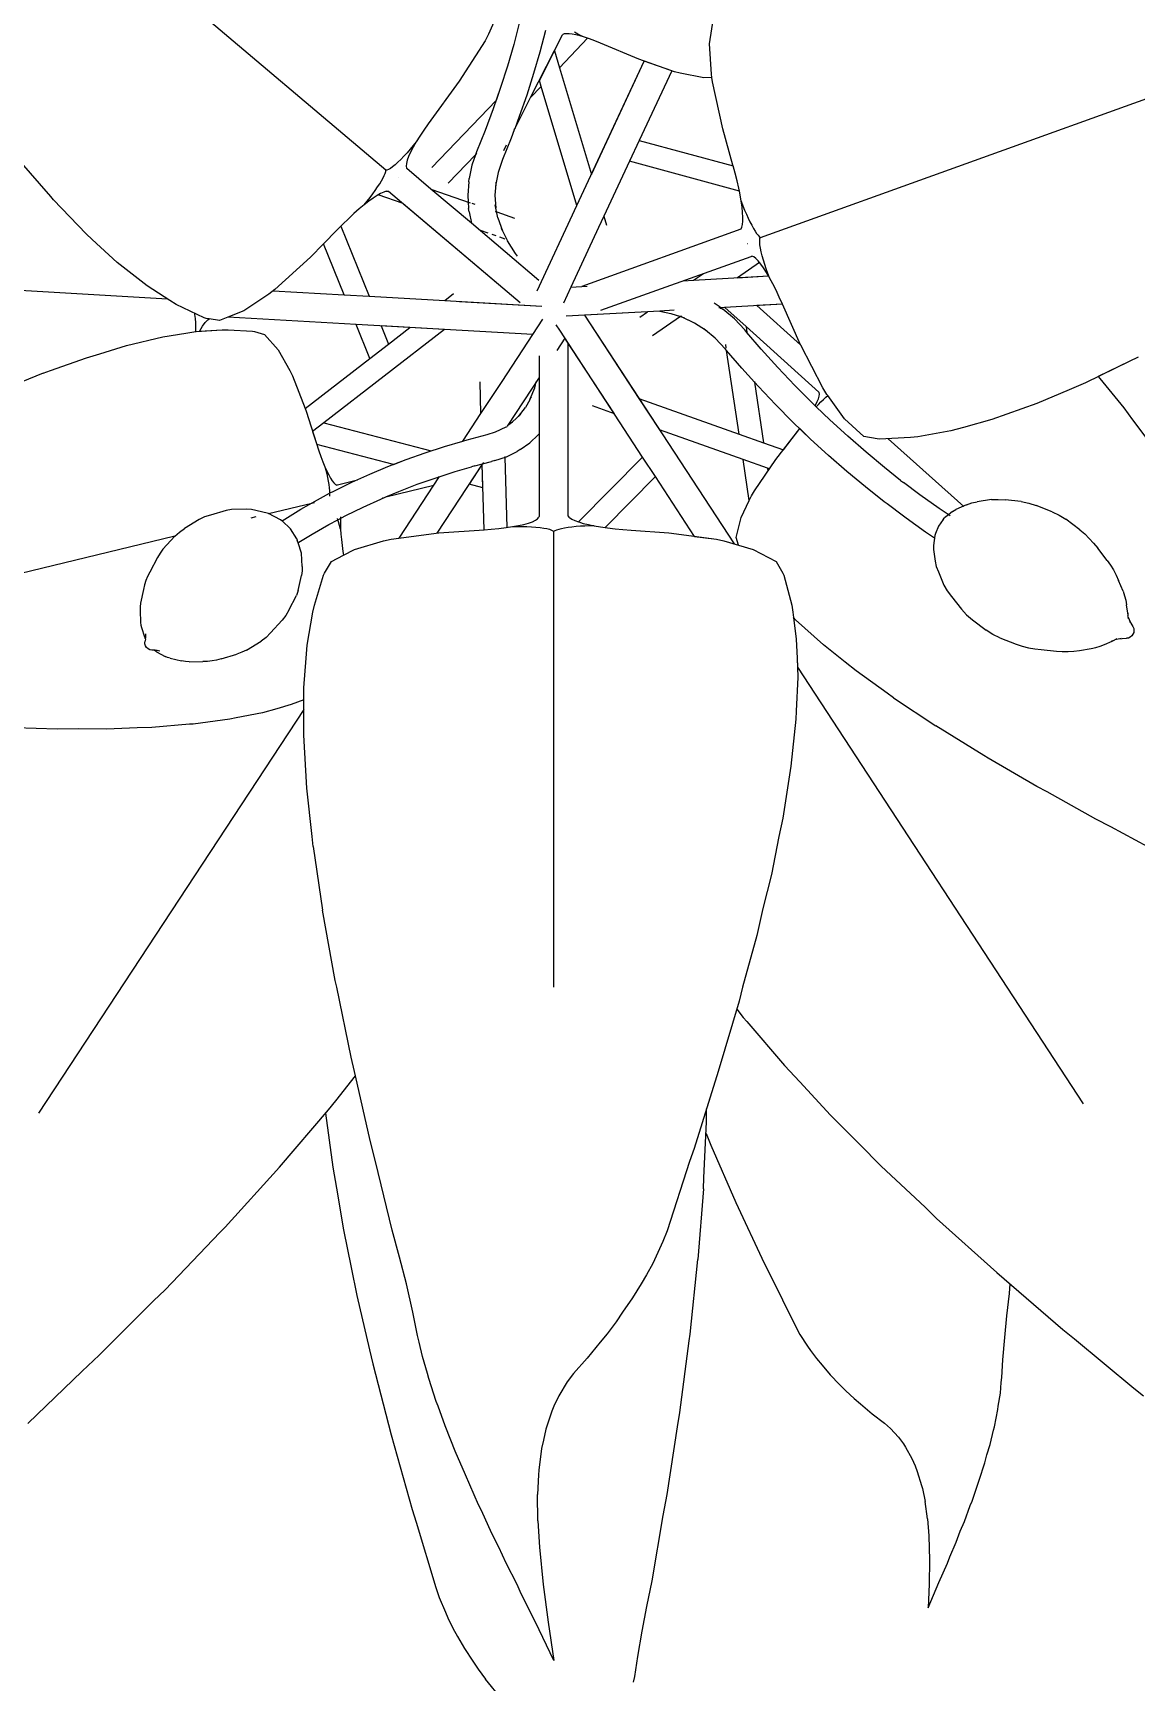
# Model space of a CAD drawing. Header units: metres. Extents: x 244.4 to 340.3, y -4.1 to 64.3.
# Drawn here: x 304.7503 to 305.0208, y 49.1434 to 49.5479 of the extents above; entities that cross this region are included whole.
import ezdxf

# ---------------------------------------------------------------- set-up
doc = ezdxf.new("R2010")
doc.units = ezdxf.units.M
doc.layers.add('Edges', color=7, linetype='Continuous')

msp = doc.modelspace()

# ---------------------------------------------------------------- linework, layer by layer
at = {"layer": 'Edges'}
for p, q in [((304.83684, 49.51426), (304.75153, 49.58635)), ((304.86507, 49.55439), (304.86202, 49.54759)), ((304.91624, 49.54519), (304.91717, 49.55152)), ((304.86202, 49.54759), (304.86116, 49.54594)), ((304.86957, 49.5503), (304.86819, 49.54503)), ((304.87234, 49.53203), (304.88016, 49.5474)), ((304.876, 49.54849), (304.87462, 49.5432)), ((304.88016, 49.5474), (304.88024, 49.54747)), ((304.88061, 49.54765), (304.88024, 49.54747)), ((304.88112, 49.54771), (304.88061, 49.54765)), ((304.88176, 49.54769), (304.88112, 49.54771)), ((304.88254, 49.54759), (304.88176, 49.54769)), ((304.88344, 49.54741), (304.88254, 49.54759)), ((304.88394, 49.54761), (304.88313, 49.54804)), ((304.88446, 49.54715), (304.88344, 49.54741)), ((304.88477, 49.5472), (304.88394, 49.54761)), ((304.88559, 49.54682), (304.88446, 49.54715)), ((304.88559, 49.54682), (304.88477, 49.5472)), ((304.86116, 49.54594), (304.8548, 49.53602)), ((304.86819, 49.54503), (304.86666, 49.53976)), ((304.87462, 49.5432), (304.87308, 49.53792)), ((304.87449, 49.53626), (304.87817, 49.54348)), ((304.87817, 49.54348), (304.8794, 49.53936)), ((304.88633, 49.54657), (304.8794, 49.53936)), ((304.88682, 49.54641), (304.88559, 49.54682)), ((304.88812, 49.54593), (304.88682, 49.54641)), ((304.8895, 49.54539), (304.88812, 49.54593)), ((304.89889, 49.54145), (304.8895, 49.54539)), ((304.91673, 49.53776), (304.91624, 49.54519)), ((304.86666, 49.53976), (304.86499, 49.5345)), ((304.8794, 49.53936), (304.88726, 49.51317)), ((304.88372, 49.50556), (304.90021, 49.54098)), ((304.88726, 49.51317), (304.90021, 49.54098)), ((304.90765, 49.53837), (304.89889, 49.54145)), ((304.90695, 49.53861), (304.90021, 49.54098)), ((304.8548, 49.53602), (304.84718, 49.52556)), ((304.87308, 49.53792), (304.8714, 49.53264)), ((304.87495, 49.53474), (304.87449, 49.53626)), ((304.90695, 49.53861), (304.89899, 49.52154)), ((304.90906, 49.53801), (304.90765, 49.53837)), ((304.91483, 49.53691), (304.90906, 49.53801)), ((304.91683, 49.53695), (304.91483, 49.53691)), ((304.91683, 49.53695), (304.91673, 49.53776)), ((304.91696, 49.53592), (304.91683, 49.53695)), ((304.91947, 49.52439), (304.91696, 49.53592)), ((304.92873, 49.49771), (305.03381, 49.53554)), ((304.84813, 49.51491), (304.86387, 49.53128)), ((304.86499, 49.5345), (304.86316, 49.52924)), ((304.86499, 49.5345), (304.86387, 49.53128)), ((304.86846, 49.52439), (304.87234, 49.53203)), ((304.8714, 49.53264), (304.86957, 49.52737)), ((304.87495, 49.53474), (304.87234, 49.53203)), ((304.88372, 49.50556), (304.87495, 49.53474)), ((304.86316, 49.52924), (304.86119, 49.52398)), ((304.86957, 49.52737), (304.86846, 49.52439)), ((304.84611, 49.52402), (304.84514, 49.52254)), ((304.84718, 49.52556), (304.84611, 49.52402)), ((304.86119, 49.52398), (304.85908, 49.51872)), ((304.8683, 49.52409), (304.8676, 49.5221)), ((304.8683, 49.52409), (304.86846, 49.52439)), ((304.92198, 49.51547), (304.91947, 49.52439)), ((304.84281, 49.51934), (304.84204, 49.51846)), ((304.84292, 49.51866), (304.84243, 49.5176)), ((304.84356, 49.52024), (304.84281, 49.51934)), ((304.84354, 49.51985), (304.84292, 49.51866)), ((304.84428, 49.52115), (304.84354, 49.51985)), ((304.84428, 49.52115), (304.84356, 49.52024)), ((304.84514, 49.52254), (304.84428, 49.52115)), ((304.85908, 49.51872), (304.85881, 49.51797)), ((304.8676, 49.5221), (304.86548, 49.51684)), ((304.86576, 49.51908), (304.86646, 49.52047)), ((304.89899, 49.52154), (304.8966, 49.51641)), ((304.89899, 49.52154), (304.92203, 49.51529)), ((304.75465, 49.50775), (304.7469, 49.51669)), ((304.83794, 49.51466), (304.83747, 49.5144)), ((304.83848, 49.51505), (304.83794, 49.51466)), ((304.8391, 49.51555), (304.83848, 49.51505)), ((304.83979, 49.51616), (304.8391, 49.51555)), ((304.84051, 49.51686), (304.83979, 49.51616)), ((304.84127, 49.51763), (304.84051, 49.51686)), ((304.84204, 49.51846), (304.84127, 49.51763)), ((304.84186, 49.51588), (304.84179, 49.51524)), ((304.84179, 49.51524), (304.8419, 49.51472)), ((304.84208, 49.51667), (304.84186, 49.51588)), ((304.84197, 49.5146), (304.8419, 49.51472)), ((304.84789, 49.50959), (304.84197, 49.5146)), ((304.84243, 49.5176), (304.84208, 49.51667)), ((304.85881, 49.51797), (304.85215, 49.51104)), ((304.85795, 49.51547), (304.85726, 49.5122)), ((304.85881, 49.51797), (304.85795, 49.51547)), ((304.85913, 49.5183), (304.85881, 49.51797)), ((304.86548, 49.51684), (304.86437, 49.51364)), ((304.8966, 49.51641), (304.89032, 49.50295)), ((304.92355, 49.50909), (304.8966, 49.51641)), ((304.92203, 49.51529), (304.92198, 49.51547)), ((304.92251, 49.51352), (304.92203, 49.51529)), ((304.83481, 49.51011), (304.83532, 49.5109)), ((304.83532, 49.5109), (304.83577, 49.51164)), ((304.83577, 49.51164), (304.83614, 49.51232)), ((304.83614, 49.51232), (304.83644, 49.51292)), ((304.83644, 49.51292), (304.83666, 49.51345)), ((304.83666, 49.51345), (304.83679, 49.5139)), ((304.83679, 49.5139), (304.83684, 49.51426)), ((304.83711, 49.51426), (304.83684, 49.51426)), ((304.83747, 49.5144), (304.83711, 49.51426)), ((304.83986, 49.51238), (304.83989, 49.51238)), ((304.85715, 49.51136), (304.85691, 49.50809)), ((304.85715, 49.51136), (304.85726, 49.5122)), ((304.86378, 49.51083), (304.86359, 49.50808)), ((304.86378, 49.51083), (304.8637, 49.51045)), ((304.86437, 49.51364), (304.86378, 49.51083)), ((304.86382, 49.51129), (304.86378, 49.51083)), ((304.92298, 49.51164), (304.92251, 49.51352)), ((304.92339, 49.50985), (304.92298, 49.51164)), ((304.75535, 49.50692), (304.75465, 49.50775)), ((304.76333, 49.49857), (304.75535, 49.50692)), ((304.83265, 49.50664), (304.83151, 49.50574)), ((304.83151, 49.50574), (304.83224, 49.50663)), ((304.83224, 49.50663), (304.83295, 49.50753)), ((304.83371, 49.5074), (304.83265, 49.50664)), ((304.83295, 49.50753), (304.83362, 49.50842)), ((304.83362, 49.50842), (304.83424, 49.50928)), ((304.83468, 49.50803), (304.83371, 49.5074)), ((304.83424, 49.50928), (304.83481, 49.51011)), ((304.83555, 49.50852), (304.83468, 49.50803)), ((304.83555, 49.50852), (304.83495, 49.50818)), ((304.84106, 49.50605), (304.83495, 49.50818)), ((304.83631, 49.50885), (304.83555, 49.50852)), ((304.83695, 49.50904), (304.83631, 49.50885)), ((304.83695, 49.50904), (304.83704, 49.50905)), ((304.83704, 49.50905), (304.83748, 49.50907)), ((304.83748, 49.50907), (304.86979, 49.48177)), ((304.84789, 49.50959), (304.85754, 49.50623)), ((304.85781, 49.50119), (304.84789, 49.50959)), ((304.85691, 49.50809), (304.85702, 49.50641)), ((304.85691, 49.50809), (304.85713, 49.50481)), ((304.86359, 49.50808), (304.8638, 49.50488)), ((304.92355, 49.50909), (304.92339, 49.50985)), ((304.92374, 49.50816), (304.92355, 49.50909)), ((304.92401, 49.50659), (304.92374, 49.50816)), ((304.92422, 49.50515), (304.92401, 49.50659)), ((304.92401, 49.50659), (304.92442, 49.5055)), ((304.829, 49.50357), (304.82765, 49.50232)), ((304.83029, 49.50472), (304.829, 49.50357)), ((304.83151, 49.50574), (304.83029, 49.50472)), ((304.84106, 49.50605), (304.86979, 49.48177)), ((304.85724, 49.50397), (304.85713, 49.50481)), ((304.85724, 49.50397), (304.85781, 49.50119)), ((304.85791, 49.5061), (304.85862, 49.50585)), ((304.86368, 49.50572), (304.86377, 49.5053)), ((304.86434, 49.50253), (304.86368, 49.50572)), ((304.86368, 49.50409), (304.86404, 49.50397)), ((304.86404, 49.50397), (304.86835, 49.50246)), ((304.86434, 49.50253), (304.86542, 49.49934)), ((304.87396, 49.48462), (304.88372, 49.50556)), ((304.89032, 49.50295), (304.88903, 49.50018)), ((304.89032, 49.50295), (304.89098, 49.50077)), ((304.92435, 49.50384), (304.92422, 49.50515)), ((304.92441, 49.50269), (304.92435, 49.50384)), ((304.9244, 49.5017), (304.92441, 49.50269)), ((304.92442, 49.5055), (304.92484, 49.50444)), ((304.92484, 49.50444), (304.92528, 49.50342)), ((304.92528, 49.50342), (304.92571, 49.50245)), ((304.92571, 49.50245), (304.92615, 49.50154)), ((304.76482, 49.49721), (304.76333, 49.49857)), ((304.82483, 49.49953), (304.82152, 49.49614)), ((304.82579, 49.5005), (304.82483, 49.49953)), ((304.82626, 49.50097), (304.82579, 49.5005)), ((304.82579, 49.5005), (304.83274, 49.48331)), ((304.82765, 49.50232), (304.82626, 49.50097)), ((304.87436, 49.48718), (304.85781, 49.50119)), ((304.86192, 49.4988), (304.86006, 49.49944)), ((304.8639, 49.49811), (304.86292, 49.49845)), ((304.86509, 49.50011), (304.86532, 49.49963)), ((304.86542, 49.49934), (304.86652, 49.4972)), ((304.88903, 49.50018), (304.88221, 49.48555)), ((304.92391, 49.49975), (304.8849, 49.4857)), ((304.92411, 49.50015), (304.92391, 49.49975)), ((304.92415, 49.50022), (304.92411, 49.50015)), ((304.92415, 49.50022), (304.92431, 49.50087)), ((304.92431, 49.50087), (304.9244, 49.5017)), ((304.92615, 49.50154), (304.92658, 49.5007)), ((304.92658, 49.5007), (304.92699, 49.49995)), ((304.92699, 49.49995), (304.92739, 49.49929)), ((304.92739, 49.49929), (304.92777, 49.49872)), ((304.92777, 49.49872), (304.92812, 49.49827)), ((304.77093, 49.49158), (304.76482, 49.49721)), ((304.82152, 49.49614), (304.81836, 49.4929)), ((304.82657, 49.48366), (304.82152, 49.49614)), ((304.86609, 49.49734), (304.86477, 49.4978)), ((304.86652, 49.4972), (304.86644, 49.49722)), ((304.86652, 49.4972), (304.86662, 49.49693)), ((304.86662, 49.49693), (304.86858, 49.49377)), ((304.92548, 49.49626), (304.92551, 49.49627)), ((304.92812, 49.49827), (304.92844, 49.49793)), ((304.92844, 49.49793), (304.92873, 49.49771)), ((304.92853, 49.49709), (304.9286, 49.49748)), ((304.92853, 49.49656), (304.92853, 49.49709)), ((304.92859, 49.49589), (304.92853, 49.49656)), ((304.92871, 49.4951), (304.92859, 49.49589)), ((304.9286, 49.49748), (304.92873, 49.49771)), ((304.9289, 49.49421), (304.92871, 49.4951)), ((304.78327, 49.48261), (304.6446, 49.4906)), ((304.77458, 49.4887), (304.77093, 49.49158)), ((304.81836, 49.4929), (304.80963, 49.48497)), ((304.86858, 49.49377), (304.86905, 49.49317)), ((304.88959, 49.47986), (304.92645, 49.49309)), ((304.92852, 49.49157), (304.9231, 49.48785)), ((304.92645, 49.49309), (304.9266, 49.4931)), ((304.9271, 49.49293), (304.9266, 49.4931)), ((304.92762, 49.49255), (304.9271, 49.49293)), ((304.92819, 49.49197), (304.92762, 49.49255)), ((304.92852, 49.49157), (304.92819, 49.49197)), ((304.92882, 49.4912), (304.92852, 49.49157)), ((304.9295, 49.49025), (304.92882, 49.4912)), ((304.92914, 49.49323), (304.9289, 49.49421)), ((304.92943, 49.49219), (304.92914, 49.49323)), ((304.92977, 49.4911), (304.92943, 49.49219)), ((304.93014, 49.49), (304.92977, 49.4911)), ((304.77828, 49.48582), (304.77458, 49.4887)), ((304.90976, 49.4871), (304.91233, 49.48725)), ((304.91233, 49.48725), (304.91471, 49.48888)), ((304.91233, 49.48725), (304.9307, 49.48828)), ((304.9231, 49.48785), (304.9307, 49.48828)), ((304.93022, 49.48912), (304.9295, 49.49025)), ((304.93055, 49.4889), (304.93014, 49.49)), ((304.9307, 49.48828), (304.93022, 49.48912)), ((304.93097, 49.48782), (304.93055, 49.4889)), ((304.93097, 49.48782), (304.9307, 49.48828)), ((304.93175, 49.48638), (304.93097, 49.48782)), ((304.93254, 49.4848), (304.93175, 49.48638)), ((304.78388, 49.48222), (304.77828, 49.48582)), ((304.78541, 49.48128), (304.78388, 49.48222)), ((304.80816, 49.48385), (304.80196, 49.47971)), ((304.80963, 49.48497), (304.80816, 49.48385)), ((304.80923, 49.48466), (304.82657, 49.48366)), ((304.82657, 49.48366), (304.83274, 49.48331)), ((304.83274, 49.48331), (304.85127, 49.48224)), ((304.85127, 49.48224), (304.85346, 49.48394)), ((304.85127, 49.48224), (304.87511, 49.48086)), ((304.88221, 49.48555), (304.88038, 49.48163)), ((304.88221, 49.48555), (304.88625, 49.48578)), ((304.93335, 49.48311), (304.93254, 49.4848)), ((304.93412, 49.48136), (304.93335, 49.48311)), ((304.79224, 49.47802), (304.78541, 49.48128)), ((304.79002, 49.47886), (304.78997, 49.4791)), ((304.79015, 49.47785), (304.79002, 49.47886)), ((304.79811, 49.47818), (304.79602, 49.47734)), ((304.80196, 49.47971), (304.79811, 49.47818)), ((304.82952, 49.47638), (304.79811, 49.47818)), ((304.85494, 49.48203), (304.87511, 49.48086)), ((304.904, 49.47967), (304.88104, 49.47839)), ((304.90104, 49.47951), (304.88553, 49.47864)), ((304.88553, 49.47864), (304.89888, 49.45826)), ((304.88553, 49.47864), (304.92227, 49.42255)), ((304.8991, 49.47818), (304.90104, 49.47951)), ((304.90914, 49.4783), (304.90225, 49.47358)), ((304.90755, 49.47987), (304.904, 49.47967)), ((304.904, 49.47967), (304.90677, 49.47909)), ((304.90677, 49.47909), (304.90914, 49.4783)), ((304.90936, 49.47845), (304.90914, 49.4783)), ((304.90914, 49.4783), (304.90937, 49.47826)), ((304.91255, 49.47673), (304.90937, 49.47826)), ((304.91883, 49.4806), (304.91734, 49.48157)), ((304.93412, 49.48136), (304.91855, 49.48049)), ((304.91883, 49.4806), (304.91951, 49.4801)), ((304.91888, 49.48021), (304.91884, 49.4805)), ((304.92232, 49.47775), (304.91951, 49.4801)), ((304.91997, 49.48057), (304.92518, 49.47588)), ((304.93412, 49.48136), (304.92783, 49.48101)), ((304.93854, 49.4714), (304.92783, 49.48101)), ((304.93854, 49.4714), (304.93412, 49.48136)), ((304.78214, 49.47334), (304.78777, 49.47426)), ((304.78777, 49.47426), (304.79024, 49.47464)), ((304.79024, 49.47676), (304.79015, 49.47785)), ((304.79026, 49.47563), (304.79024, 49.47676)), ((304.79024, 49.47464), (304.79026, 49.47563)), ((304.79024, 49.47464), (304.79028, 49.47465)), ((304.79028, 49.47465), (304.79671, 49.47509)), ((304.79114, 49.4747), (304.79671, 49.47509)), ((304.79114, 49.4747), (304.79121, 49.47485)), ((304.79121, 49.47485), (304.79185, 49.47595)), ((304.79185, 49.47595), (304.79252, 49.47685)), ((304.79278, 49.47788), (304.79224, 49.47802)), ((304.79252, 49.47685), (304.7932, 49.47755)), ((304.79349, 49.47776), (304.79278, 49.47788)), ((304.7932, 49.47755), (304.79349, 49.47776)), ((304.79602, 49.47734), (304.79349, 49.47776)), ((304.79671, 49.47509), (304.79815, 49.4751)), ((304.79815, 49.4751), (304.80416, 49.47477)), ((304.80416, 49.47477), (304.80459, 49.47467)), ((304.80459, 49.47467), (304.80706, 49.47391)), ((304.85121, 49.47514), (304.82163, 49.45226)), ((304.83289, 49.46804), (304.82952, 49.47638)), ((304.85121, 49.47514), (304.82952, 49.47638)), ((304.83568, 49.47603), (304.83747, 49.47158)), ((304.84271, 49.47563), (304.83568, 49.47603)), ((304.83747, 49.47158), (304.84271, 49.47563)), ((304.85121, 49.47514), (304.84271, 49.47563)), ((304.87287, 49.4739), (304.85121, 49.47514)), ((304.87287, 49.4739), (304.87534, 49.47766)), ((304.87949, 49.47494), (304.8786, 49.4763)), ((304.89982, 49.44386), (304.87949, 49.47494)), ((304.91255, 49.47673), (304.90967, 49.47812)), ((304.91016, 49.47795), (304.90967, 49.47812)), ((304.91521, 49.47502), (304.91255, 49.47673)), ((304.91521, 49.47502), (304.91484, 49.47533)), ((304.91759, 49.47303), (304.91521, 49.47502)), ((304.91552, 49.47482), (304.91521, 49.47502)), ((304.9249, 49.47503), (304.92232, 49.47775)), ((304.9254, 49.47444), (304.9249, 49.47503)), ((304.92518, 49.47588), (304.9254, 49.47444)), ((304.92518, 49.47588), (304.94307, 49.4598)), ((304.9254, 49.47444), (304.92545, 49.47411)), ((304.92892, 49.47036), (304.9254, 49.47444)), ((304.7667, 49.46921), (304.7732, 49.47121)), ((304.7732, 49.47121), (304.78214, 49.47334)), ((304.80706, 49.47391), (304.81041, 49.47015)), ((304.81041, 49.47015), (304.81331, 49.46505)), ((304.83289, 49.46804), (304.83747, 49.47158)), ((304.86533, 49.46242), (304.87287, 49.4739)), ((304.88076, 49.473), (304.87877, 49.46997)), ((304.89288, 49.45447), (304.88076, 49.473)), ((304.88154, 49.4294), (304.88154, 49.4717)), ((304.92012, 49.47035), (304.91759, 49.47303)), ((304.92043, 49.46999), (304.92012, 49.47035)), ((304.92034, 49.47058), (304.92021, 49.47146)), ((304.92043, 49.46999), (304.92042, 49.47008)), ((304.93302, 49.46583), (304.92892, 49.47036)), ((304.93859, 49.47128), (304.93854, 49.4714)), ((304.944, 49.4608), (304.93859, 49.47128)), ((304.75461, 49.46505), (304.76342, 49.46823)), ((304.76342, 49.46823), (304.7667, 49.46921)), ((304.81703, 49.45578), (304.83289, 49.46804)), ((304.87446, 49.46866), (304.87442, 49.42926)), ((304.87446, 49.46866), (304.87445, 49.4634)), ((304.92353, 49.44949), (304.92043, 49.46999)), ((304.92414, 49.46569), (304.92043, 49.46999)), ((305.01912, 49.46729), (305.00843, 49.46207)), ((305.01912, 49.46729), (305.01159, 49.46362)), ((305.02135, 49.46835), (305.01912, 49.46729)), ((304.75277, 49.46441), (304.74121, 49.45973)), ((304.75277, 49.46441), (304.75461, 49.46505)), ((304.81331, 49.46505), (304.81396, 49.46374)), ((304.81396, 49.46374), (304.81703, 49.45578)), ((304.86014, 49.45452), (304.85993, 49.46227)), ((304.86014, 49.45452), (304.86533, 49.46242)), ((304.87445, 49.4634), (304.86674, 49.45164)), ((304.87334, 49.46086), (304.87372, 49.46228)), ((304.87445, 49.4634), (304.87444, 49.44952)), ((304.92725, 49.46225), (304.92414, 49.46569)), ((304.92723, 49.46237), (304.92725, 49.46225)), ((304.92725, 49.46225), (304.9295, 49.44737)), ((304.92825, 49.46115), (304.92725, 49.46225)), ((304.93719, 49.46142), (304.93302, 49.46583)), ((305.00843, 49.46207), (305.00442, 49.46038)), ((305.01159, 49.46362), (305.01196, 49.46315)), ((305.01196, 49.46315), (305.01785, 49.45593)), ((304.87217, 49.45792), (304.8711, 49.45605)), ((304.87217, 49.45792), (304.87224, 49.4581)), ((304.87224, 49.4581), (304.87334, 49.46086)), ((304.87224, 49.4581), (304.87256, 49.45866)), ((304.89888, 49.45826), (304.92353, 49.44949)), ((304.89888, 49.45826), (304.90394, 49.45053)), ((304.93243, 49.45673), (304.92825, 49.46115)), ((304.94143, 49.45714), (304.93719, 49.46142)), ((304.94264, 49.45745), (304.94294, 49.45817)), ((304.94294, 49.45817), (304.94313, 49.45879)), ((304.94307, 49.4598), (304.94313, 49.4597)), ((304.9432, 49.45929), (304.94313, 49.4597)), ((304.94313, 49.45879), (304.9432, 49.45929)), ((304.94355, 49.4574), (304.94417, 49.45799)), ((304.945, 49.45924), (304.944, 49.4608)), ((304.94417, 49.45799), (304.94476, 49.45852)), ((304.94476, 49.45852), (304.94523, 49.45892)), ((304.94523, 49.45892), (304.945, 49.45924)), ((304.94937, 49.4532), (304.94523, 49.45892)), ((305.00442, 49.46038), (304.99649, 49.45697)), ((304.81703, 49.45578), (304.8173, 49.45508)), ((304.8173, 49.45508), (304.8204, 49.44538)), ((304.8557, 49.44775), (304.86014, 49.45452)), ((304.86791, 49.45246), (304.86994, 49.4544)), ((304.86936, 49.45377), (304.8711, 49.45605)), ((304.89288, 49.45447), (304.8875, 49.45639)), ((304.93668, 49.45243), (304.93243, 49.45673)), ((304.94214, 49.45646), (304.94143, 49.45714)), ((304.94214, 49.45646), (304.94223, 49.45662)), ((304.94241, 49.4562), (304.94214, 49.45646)), ((304.94223, 49.45662), (304.94264, 49.45745)), ((304.94241, 49.4562), (304.94293, 49.45676)), ((304.94575, 49.45299), (304.94241, 49.4562)), ((304.94293, 49.45676), (304.94355, 49.4574)), ((304.99649, 49.45697), (304.98549, 49.45305)), ((305.01785, 49.45593), (305.01996, 49.45301)), ((304.82163, 49.45226), (304.81888, 49.45014)), ((304.81888, 49.45014), (304.81991, 49.44693)), ((304.82163, 49.45226), (304.84798, 49.4454)), ((304.8617, 49.44936), (304.86375, 49.45004)), ((304.86375, 49.45004), (304.86633, 49.4513)), ((304.86656, 49.45137), (304.86645, 49.4512)), ((304.86674, 49.45164), (304.8666, 49.45143)), ((304.86674, 49.45164), (304.86791, 49.45246)), ((304.92448, 49.44322), (304.90394, 49.45053)), ((304.93248, 49.44324), (304.93836, 49.45083)), ((304.93434, 49.44565), (304.93836, 49.45083)), ((304.94102, 49.44827), (304.93668, 49.45243)), ((304.93836, 49.45083), (304.93843, 49.45092)), ((304.94102, 49.44827), (304.93836, 49.45083)), ((304.95014, 49.44896), (304.94575, 49.45299)), ((304.95411, 49.44891), (304.94937, 49.4532)), ((304.9754, 49.45029), (304.96733, 49.44884)), ((304.97851, 49.45111), (304.9754, 49.45029)), ((304.98549, 49.45305), (304.97851, 49.45111)), ((305.01996, 49.45301), (305.02449, 49.44702)), ((304.83867, 49.44205), (304.81991, 49.44693)), ((304.84648, 49.44491), (304.8512, 49.44643)), ((304.8512, 49.44643), (304.8557, 49.44775)), ((304.8557, 49.44775), (304.85681, 49.44807)), ((304.85681, 49.44807), (304.8617, 49.44936)), ((304.8698, 49.44567), (304.87216, 49.44731)), ((304.87216, 49.44731), (304.87423, 49.44929)), ((304.87444, 49.44952), (304.87423, 49.44929)), ((304.92353, 49.44949), (304.9295, 49.44737)), ((304.9295, 49.44737), (304.93434, 49.44565)), ((304.94542, 49.44423), (304.94102, 49.44827)), ((304.95461, 49.44506), (304.95014, 49.44896)), ((304.95733, 49.44829), (304.95411, 49.44891)), ((304.95788, 49.44823), (304.95733, 49.44829)), ((304.96552, 49.44864), (304.95788, 49.44823)), ((304.96005, 49.44834), (304.97857, 49.43172)), ((304.96733, 49.44884), (304.96552, 49.44864)), ((304.8204, 49.44538), (304.82089, 49.44398)), ((304.82089, 49.44398), (304.82138, 49.44268)), ((304.82138, 49.44268), (304.82186, 49.44148)), ((304.83732, 49.44153), (304.84185, 49.44328)), ((304.83867, 49.44205), (304.84185, 49.44328)), ((304.83879, 49.44202), (304.83867, 49.44205)), ((304.84185, 49.44328), (304.84648, 49.44491)), ((304.86049, 49.44212), (304.84937, 49.42517)), ((304.86049, 49.44212), (304.85727, 49.43721)), ((304.85864, 49.44171), (304.86053, 49.44218)), ((304.86053, 49.44218), (304.86049, 49.44212)), ((304.86094, 49.42603), (304.86049, 49.44212)), ((304.86065, 49.43633), (304.86049, 49.44212)), ((304.86053, 49.44218), (304.86273, 49.44276)), ((304.86076, 49.44252), (304.86053, 49.44218)), ((304.86354, 49.443), (304.86273, 49.44276)), ((304.86354, 49.443), (304.86644, 49.44393)), ((304.86602, 49.44401), (304.86603, 49.4438)), ((304.86603, 49.4438), (304.86644, 49.44393)), ((304.86603, 49.4438), (304.86652, 49.42658)), ((304.86644, 49.44393), (304.86908, 49.44522)), ((304.8698, 49.44567), (304.86908, 49.44522)), ((304.88412, 49.42794), (304.89982, 49.44386)), ((304.90295, 49.43908), (304.89982, 49.44386)), ((304.92599, 49.43321), (304.92448, 49.44322)), ((304.93046, 49.44109), (304.92448, 49.44322)), ((304.92723, 49.43558), (304.93248, 49.44324)), ((304.9499, 49.44032), (304.94542, 49.44423)), ((304.95915, 49.44128), (304.95461, 49.44506)), ((304.82186, 49.44148), (304.82234, 49.44041)), ((304.82186, 49.44148), (304.8221, 49.44061)), ((304.8221, 49.44061), (304.82233, 49.43971)), ((304.82233, 49.43971), (304.82253, 49.43882)), ((304.82234, 49.44041), (304.82281, 49.43946)), ((304.82253, 49.43882), (304.8227, 49.43794)), ((304.8227, 49.43794), (304.82284, 49.4371)), ((304.82281, 49.43946), (304.82326, 49.43866)), ((304.82326, 49.43866), (304.82368, 49.438)), ((304.82368, 49.438), (304.82409, 49.4375)), ((304.82427, 49.43558), (304.82853, 49.43768)), ((304.82925, 49.43801), (304.82495, 49.43697)), ((304.82853, 49.43768), (304.83288, 49.43966)), ((304.82925, 49.43801), (304.83288, 49.43966)), ((304.82986, 49.43816), (304.82925, 49.43801)), ((304.83288, 49.43966), (304.83732, 49.44153)), ((304.84006, 49.42394), (304.84999, 49.43907)), ((304.84453, 49.43717), (304.84915, 49.4388)), ((304.84859, 49.43693), (304.84999, 49.43907)), ((304.84915, 49.4388), (304.85385, 49.44031)), ((304.85385, 49.44031), (304.85783, 49.44147)), ((304.85864, 49.44171), (304.85783, 49.44147)), ((304.90295, 49.43908), (304.8906, 49.42655)), ((304.91256, 49.42439), (304.90295, 49.43908)), ((304.93046, 49.44109), (304.93056, 49.44043)), ((304.9309, 49.44093), (304.93046, 49.44109)), ((304.93056, 49.44043), (304.9309, 49.44093)), ((304.95446, 49.43653), (304.9499, 49.44032)), ((304.96309, 49.43814), (304.95915, 49.44128)), ((304.96309, 49.43814), (304.96377, 49.43764)), ((304.8201, 49.43337), (304.82304, 49.43497)), ((304.82284, 49.4371), (304.82294, 49.43631)), ((304.82294, 49.43631), (304.82301, 49.43559)), ((304.82301, 49.43559), (304.82304, 49.43497)), ((304.82303, 49.43444), (304.82302, 49.43429)), ((304.82304, 49.43474), (304.82303, 49.43444)), ((304.82304, 49.43497), (304.82427, 49.43558)), ((304.82304, 49.43497), (304.82304, 49.43493)), ((304.82409, 49.4375), (304.82446, 49.43715)), ((304.82446, 49.43715), (304.82484, 49.43698)), ((304.82495, 49.43697), (304.82484, 49.43698)), ((304.83558, 49.43356), (304.83682, 49.43408)), ((304.83606, 49.43389), (304.83616, 49.43392)), ((304.83682, 49.43408), (304.84859, 49.43693)), ((304.83682, 49.43408), (304.84001, 49.43542)), ((304.84001, 49.43542), (304.84453, 49.43717)), ((304.86065, 49.43633), (304.85727, 49.43721)), ((304.92599, 49.43321), (304.92652, 49.43431)), ((304.92652, 49.43431), (304.92723, 49.43558)), ((304.95909, 49.43288), (304.95446, 49.43653)), ((304.96778, 49.43462), (304.96377, 49.43764)), ((304.97254, 49.43123), (304.96778, 49.43462)), ((304.79381, 49.42964), (304.79238, 49.42919)), ((304.79764, 49.43077), (304.79381, 49.42964)), ((304.79896, 49.43096), (304.79764, 49.43077)), ((304.80277, 49.43105), (304.79896, 49.43096)), ((304.80386, 49.43102), (304.80277, 49.43105)), ((304.80492, 49.43077), (304.80386, 49.43102)), ((304.80809, 49.43), (304.80492, 49.43077)), ((304.80809, 49.43), (304.81868, 49.43257)), ((304.81097, 49.42843), (304.80809, 49.43)), ((304.81204, 49.42861), (304.81602, 49.43105)), ((304.81602, 49.43105), (304.8201, 49.43337)), ((304.81868, 49.43257), (304.81937, 49.43273)), ((304.82699, 49.42949), (304.83124, 49.43158)), ((304.83124, 49.43158), (304.83558, 49.43356)), ((304.92396, 49.42902), (304.92599, 49.43321)), ((304.95976, 49.43237), (304.95909, 49.43288)), ((304.96379, 49.42935), (304.95976, 49.43237)), ((304.97525, 49.4294), (304.97254, 49.43123)), ((304.97483, 49.42969), (304.97388, 49.42892)), ((304.97581, 49.43047), (304.97483, 49.42969)), ((304.97581, 49.43047), (304.97663, 49.43096)), ((304.97926, 49.43215), (304.97663, 49.43096)), ((304.97926, 49.43215), (304.98054, 49.4326)), ((304.98054, 49.4326), (304.98188, 49.43284)), ((304.98539, 49.43341), (304.98188, 49.43284)), ((304.98539, 49.43341), (304.98706, 49.43348)), ((304.98706, 49.43348), (304.98873, 49.43334)), ((304.9927, 49.43292), (304.98873, 49.43334)), ((304.9927, 49.43292), (304.99453, 49.43254)), ((304.99453, 49.43254), (304.99631, 49.43195)), ((305.00024, 49.43041), (304.99631, 49.43195)), ((305.00024, 49.43041), (305.002, 49.42959)), ((305.002, 49.42959), (305.00366, 49.42858)), ((304.78618, 49.42545), (304.78746, 49.42632)), ((304.79105, 49.42854), (304.78746, 49.42632)), ((304.79238, 49.42919), (304.79105, 49.42854)), ((304.80376, 49.42896), (304.80499, 49.42925)), ((304.81132, 49.42823), (304.81097, 49.42843)), ((304.81137, 49.42819), (304.81132, 49.42823)), ((304.81137, 49.42819), (304.81204, 49.42861)), ((304.81344, 49.42624), (304.81137, 49.42819)), ((304.815, 49.42377), (304.81344, 49.42624)), ((304.81877, 49.42497), (304.82284, 49.42729)), ((304.82284, 49.42729), (304.82509, 49.42848)), ((304.82509, 49.42848), (304.82499, 49.42879)), ((304.82509, 49.42848), (304.82699, 49.42949)), ((304.82524, 49.42795), (304.82509, 49.42848)), ((304.82548, 49.42709), (304.82524, 49.42795)), ((304.82571, 49.4262), (304.82548, 49.42709)), ((304.82568, 49.42838), (304.82567, 49.42735)), ((304.82567, 49.42735), (304.82571, 49.4262)), ((304.82573, 49.4292), (304.82568, 49.42838)), ((304.82571, 49.4262), (304.82579, 49.42495)), ((304.84979, 49.42523), (304.86094, 49.42603)), ((304.86094, 49.42603), (304.86269, 49.42616)), ((304.86269, 49.42616), (304.86456, 49.42634)), ((304.86456, 49.42634), (304.86631, 49.42655)), ((304.86631, 49.42655), (304.86793, 49.42679)), ((304.86793, 49.42679), (304.8694, 49.42706)), ((304.86793, 49.42679), (304.86909, 49.42683)), ((304.86909, 49.42683), (304.87026, 49.42684)), ((304.8694, 49.42706), (304.87071, 49.42735)), ((304.87026, 49.42684), (304.87143, 49.42682)), ((304.87071, 49.42735), (304.87184, 49.42767)), ((304.87143, 49.42682), (304.87256, 49.42676)), ((304.87184, 49.42767), (304.87278, 49.428)), ((304.87256, 49.42676), (304.87364, 49.42669)), ((304.87278, 49.428), (304.87352, 49.42835)), ((304.87352, 49.42835), (304.87405, 49.42871)), ((304.87364, 49.42669), (304.87465, 49.42658)), ((304.87405, 49.42871), (304.87438, 49.42912)), ((304.87442, 49.42926), (304.87438, 49.42912)), ((304.87465, 49.42658), (304.87555, 49.42645)), ((304.87555, 49.42645), (304.87633, 49.4263)), ((304.87633, 49.4263), (304.87698, 49.42613)), ((304.87698, 49.42613), (304.87748, 49.42595)), ((304.87748, 49.42595), (304.87782, 49.42576)), ((304.87782, 49.42576), (304.87799, 49.42556)), ((304.8783, 49.42575), (304.87799, 49.42556)), ((304.87799, 49.42556), (304.87799, 49.31386)), ((304.87873, 49.42594), (304.8783, 49.42575)), ((304.87928, 49.42611), (304.87873, 49.42594)), ((304.87993, 49.42628), (304.87928, 49.42611)), ((304.88069, 49.42643), (304.87993, 49.42628)), ((304.88154, 49.42657), (304.88069, 49.42643)), ((304.88185, 49.42907), (304.88154, 49.4294)), ((304.88247, 49.42668), (304.88154, 49.42657)), ((304.88191, 49.42901), (304.88185, 49.42907)), ((304.88191, 49.42901), (304.88247, 49.42864)), ((304.88247, 49.42864), (304.88322, 49.42828)), ((304.88348, 49.42679), (304.88247, 49.42668)), ((304.88322, 49.42828), (304.88412, 49.42794)), ((304.88454, 49.42687), (304.88348, 49.42679)), ((304.88412, 49.42794), (304.88415, 49.42793)), ((304.88415, 49.42793), (304.88525, 49.42759)), ((304.88565, 49.42693), (304.88454, 49.42687)), ((304.88525, 49.42759), (304.88652, 49.42728)), ((304.88679, 49.42697), (304.88565, 49.42693)), ((304.88652, 49.42728), (304.88795, 49.42698)), ((304.88795, 49.42698), (304.88679, 49.42697)), ((304.88795, 49.42698), (304.88952, 49.42671)), ((304.88952, 49.42671), (304.89122, 49.42646)), ((304.89122, 49.42646), (304.89305, 49.42624)), ((304.89305, 49.42624), (304.89498, 49.42605)), ((304.89498, 49.42605), (304.897, 49.42589)), ((304.897, 49.42589), (304.90624, 49.42523)), ((304.92276, 49.42413), (304.92396, 49.42902)), ((304.96447, 49.42884), (304.96379, 49.42935)), ((304.96924, 49.42544), (304.96447, 49.42884)), ((304.97237, 49.42694), (304.97163, 49.42508)), ((304.97356, 49.42855), (304.97237, 49.42694)), ((304.97356, 49.42855), (304.97388, 49.42892)), ((305.00706, 49.42604), (305.00366, 49.42858)), ((305.00706, 49.42604), (305.00825, 49.425)), ((304.78506, 49.42443), (304.7373, 49.41288)), ((304.78504, 49.42441), (304.78216, 49.4213)), ((304.78504, 49.42441), (304.78506, 49.42443)), ((304.78506, 49.42443), (304.78618, 49.42545)), ((304.815, 49.42377), (304.81512, 49.42339)), ((304.8153, 49.42284), (304.81512, 49.42339)), ((304.81552, 49.42298), (304.8153, 49.42284)), ((304.81611, 49.42026), (304.8153, 49.42284)), ((304.81552, 49.42298), (304.81877, 49.42497)), ((304.82579, 49.42495), (304.82592, 49.4236)), ((304.82592, 49.4236), (304.82609, 49.42216)), ((304.82609, 49.42216), (304.8263, 49.42065)), ((304.82912, 49.42121), (304.83629, 49.42328)), ((304.83629, 49.42328), (304.8381, 49.42368)), ((304.8381, 49.42368), (304.84979, 49.42523)), ((304.90624, 49.42523), (304.91793, 49.42368)), ((304.91256, 49.42439), (304.91793, 49.42368)), ((304.91793, 49.42368), (304.91974, 49.42328)), ((304.91974, 49.42328), (304.9269, 49.42121)), ((304.92335, 49.42224), (304.92276, 49.42413)), ((304.92335, 49.42224), (304.9269, 49.42121)), ((304.9714, 49.42398), (304.96924, 49.42544)), ((304.97148, 49.42461), (304.97118, 49.42215)), ((304.97118, 49.42215), (304.97119, 49.4212)), ((304.97148, 49.42461), (304.9714, 49.42398)), ((304.97153, 49.42389), (304.9714, 49.42398)), ((304.97163, 49.42508), (304.97148, 49.42461)), ((305.00825, 49.425), (305.00938, 49.4239)), ((305.00938, 49.4239), (305.01044, 49.42273)), ((305.01044, 49.42273), (305.01144, 49.42149)), ((304.78079, 49.4192), (304.77892, 49.4156)), ((304.78144, 49.42028), (304.78079, 49.4192)), ((304.78216, 49.4213), (304.78144, 49.42028)), ((304.81627, 49.41701), (304.81611, 49.42026)), ((304.82181, 49.41539), (304.82349, 49.4182)), ((304.82349, 49.4182), (304.82644, 49.41978)), ((304.8263, 49.42065), (304.82644, 49.41978)), ((304.82644, 49.41978), (304.82912, 49.42121)), ((304.9269, 49.42121), (304.93254, 49.4182)), ((304.93254, 49.4182), (304.93422, 49.41539)), ((304.97119, 49.4212), (304.97158, 49.41833)), ((304.97158, 49.41833), (304.97186, 49.41701)), ((305.01375, 49.41852), (305.01144, 49.42149)), ((305.01375, 49.41852), (305.01456, 49.41736)), ((304.77798, 49.41355), (304.77764, 49.41248)), ((304.7784, 49.41459), (304.77798, 49.41355)), ((304.77892, 49.4156), (304.7784, 49.41459)), ((304.81532, 49.41112), (304.81613, 49.41484)), ((304.81631, 49.41592), (304.81613, 49.41484)), ((304.81627, 49.41701), (304.81631, 49.41592)), ((304.81936, 49.40756), (304.82156, 49.41488)), ((304.82156, 49.41488), (304.82181, 49.41539)), ((304.93422, 49.41539), (304.93446, 49.41488)), ((304.93446, 49.41488), (304.93638, 49.40756)), ((304.97186, 49.41701), (304.97236, 49.41574)), ((304.97236, 49.41574), (304.97373, 49.41246)), ((305.01456, 49.41736), (305.0153, 49.41616)), ((305.0153, 49.41616), (305.01596, 49.41491)), ((305.01596, 49.41491), (305.01653, 49.41361)), ((305.01765, 49.41092), (305.01653, 49.41361)), ((304.77739, 49.41137), (304.77667, 49.40805)), ((304.77764, 49.41248), (304.77739, 49.41137)), ((304.81303, 49.40632), (304.81488, 49.40986)), ((304.81532, 49.41112), (304.81488, 49.40986)), ((304.97373, 49.41246), (304.97455, 49.41101)), ((304.97455, 49.41101), (304.97555, 49.40966)), ((304.97555, 49.40966), (304.978, 49.40651)), ((305.01765, 49.41092), (305.01804, 49.40984)), ((305.01804, 49.40984), (305.01833, 49.40873)), ((304.77656, 49.40714), (304.77654, 49.40622)), ((304.77654, 49.40622), (304.77667, 49.40329)), ((304.77667, 49.40805), (304.77656, 49.40714)), ((304.81303, 49.40632), (304.81232, 49.405)), ((304.81757, 49.39771), (304.81894, 49.40579)), ((304.81894, 49.40579), (304.81936, 49.40756)), ((304.93638, 49.40756), (304.93666, 49.40579)), ((304.93666, 49.40579), (304.93683, 49.40446)), ((304.978, 49.40651), (304.97929, 49.40515)), ((305.01833, 49.40873), (305.01854, 49.4076)), ((305.01881, 49.40559), (305.01854, 49.4076)), ((305.01873, 49.40564), (305.01881, 49.40501)), ((305.01881, 49.40559), (305.01885, 49.40502)), ((304.77667, 49.40329), (304.77673, 49.40264)), ((304.77673, 49.40264), (304.77688, 49.40201)), ((304.77688, 49.40201), (304.7776, 49.39975)), ((304.80856, 49.40072), (304.81143, 49.40382)), ((304.81232, 49.405), (304.81143, 49.40382)), ((304.93735, 49.40392), (304.93683, 49.40446)), ((304.93683, 49.40446), (304.93752, 49.39919)), ((304.94417, 49.39776), (304.93735, 49.40392)), ((304.97929, 49.40515), (304.98073, 49.40395)), ((304.98073, 49.40395), (304.98411, 49.40142)), ((304.98573, 49.40035), (304.98411, 49.40142)), ((305.01889, 49.40484), (305.01881, 49.40501)), ((305.01889, 49.40484), (305.01887, 49.40478)), ((305.01887, 49.40478), (305.01892, 49.40421)), ((305.01887, 49.40478), (305.01912, 49.40405)), ((305.01912, 49.40405), (305.01943, 49.40329)), ((305.01912, 49.40405), (305.01957, 49.40314)), ((305.01957, 49.40314), (305.02008, 49.40227)), ((305.02008, 49.40227), (305.02027, 49.40182)), ((305.02027, 49.40182), (305.02033, 49.40133)), ((305.02033, 49.40133), (305.02027, 49.40084)), ((304.7776, 49.39975), (304.77774, 49.39945)), ((304.77785, 49.39918), (304.77771, 49.39853)), ((304.77774, 49.39804), (304.77771, 49.39853)), ((304.77774, 49.39945), (304.77787, 49.39925)), ((304.77788, 49.39757), (304.77774, 49.39804)), ((304.77785, 49.39993), (304.7779, 49.39983)), ((304.77787, 49.39925), (304.77785, 49.39918)), ((304.77787, 49.39925), (304.77795, 49.39963)), ((304.77815, 49.39714), (304.77788, 49.39757)), ((304.77789, 49.40048), (304.7779, 49.39983)), ((304.7779, 49.39983), (304.77789, 49.3997)), ((304.77789, 49.3997), (304.77795, 49.39963)), ((304.80263, 49.39647), (304.80623, 49.39871)), ((304.80747, 49.39963), (304.80623, 49.39871)), ((304.80856, 49.40072), (304.80747, 49.39963)), ((304.81729, 49.3945), (304.81757, 49.39771)), ((304.93752, 49.39919), (304.9377, 49.3945)), ((304.9495, 49.39353), (304.94417, 49.39776)), ((304.98746, 49.39948), (304.98573, 49.40035)), ((304.98746, 49.39948), (304.99141, 49.39793)), ((304.99141, 49.39793), (304.99292, 49.39746)), ((304.99292, 49.39746), (304.99445, 49.39709)), ((305.01097, 49.39713), (305.01206, 49.39747)), ((305.01206, 49.39747), (305.01313, 49.39789)), ((305.01313, 49.39789), (305.01498, 49.39872)), ((305.0149, 49.39876), (305.01549, 49.39898)), ((305.01498, 49.39872), (305.01549, 49.39898)), ((305.01549, 49.39898), (305.01567, 49.39905)), ((305.01567, 49.39905), (305.0157, 49.39909)), ((305.0157, 49.39909), (305.01622, 49.39935)), ((305.0157, 49.39909), (305.01647, 49.39927)), ((305.01647, 49.39927), (305.01722, 49.39939)), ((305.01647, 49.39927), (305.01747, 49.39937)), ((305.01747, 49.39937), (305.01847, 49.39939)), ((305.01896, 49.39946), (305.01847, 49.39939)), ((305.01941, 49.39967), (305.01896, 49.39946)), ((305.01979, 49.39998), (305.01941, 49.39967)), ((305.02009, 49.40038), (305.01979, 49.39998)), ((305.02027, 49.40084), (305.02009, 49.40038)), ((304.77851, 49.3968), (304.77815, 49.39714)), ((304.77895, 49.39657), (304.77851, 49.3968)), ((304.77943, 49.39645), (304.77895, 49.39657)), ((304.78008, 49.39646), (304.77943, 49.39645)), ((304.78073, 49.39639), (304.78008, 49.39646)), ((304.7801, 49.39652), (304.78033, 49.39631)), ((304.78061, 49.3964), (304.78018, 49.39645)), ((304.7806, 49.39611), (304.78033, 49.39631)), ((304.78034, 49.39659), (304.78061, 49.3964)), ((304.78061, 49.3964), (304.7804, 49.39649)), ((304.7806, 49.39611), (304.78268, 49.39497)), ((304.78138, 49.39625), (304.78073, 49.39639)), ((304.78083, 49.39632), (304.78073, 49.39639)), ((304.78327, 49.39471), (304.78268, 49.39497)), ((304.7839, 49.39452), (304.78327, 49.39471)), ((304.7839, 49.39452), (304.78675, 49.39383)), ((304.78766, 49.39367), (304.78675, 49.39383)), ((304.78857, 49.39361), (304.78766, 49.39367)), ((304.78857, 49.39361), (304.79197, 49.39369)), ((304.7931, 49.39372), (304.79197, 49.39369)), ((304.79422, 49.39385), (304.7931, 49.39372)), ((304.79532, 49.39407), (304.79422, 49.39385)), ((304.79642, 49.39437), (304.79532, 49.39407)), ((304.79642, 49.39437), (304.8003, 49.39552)), ((304.80149, 49.39596), (304.8003, 49.39552)), ((304.80263, 49.39647), (304.80149, 49.39596)), ((304.81675, 49.38727), (304.81729, 49.3945)), ((304.9377, 49.3945), (304.93778, 49.39234)), ((304.9377, 49.3945), (304.93786, 49.38985)), ((304.95216, 49.39139), (304.9495, 49.39353)), ((304.99445, 49.39709), (304.99601, 49.3968)), ((304.99601, 49.3968), (304.99759, 49.39661)), ((304.99759, 49.39661), (305.00133, 49.39621)), ((305.00133, 49.39621), (305.00274, 49.39612)), ((305.00274, 49.39612), (305.00416, 49.39613)), ((305.00416, 49.39613), (305.00556, 49.39623)), ((305.00556, 49.39623), (305.00696, 49.39643)), ((305.00696, 49.39643), (305.00984, 49.39689)), ((305.00984, 49.39689), (305.01097, 49.39713)), ((304.93786, 49.38985), (304.9375, 49.38155)), ((304.93778, 49.39234), (305.00788, 49.28521)), ((304.95977, 49.38593), (304.95216, 49.39139)), ((304.81673, 49.38197), (304.81675, 49.38727)), ((304.81674, 49.38432), (304.81675, 49.38727)), ((304.96134, 49.38477), (304.95977, 49.38593)), ((304.81673, 49.38197), (304.75165, 49.28289)), ((304.80654, 49.38112), (304.80012, 49.37986)), ((304.81007, 49.38211), (304.80654, 49.38112)), ((304.81362, 49.38312), (304.81007, 49.38211)), ((304.81674, 49.38432), (304.81362, 49.38312)), ((304.81671, 49.3756), (304.81673, 49.38197)), ((304.9375, 49.38155), (304.93743, 49.37953)), ((304.96134, 49.38477), (304.97174, 49.3779)), ((304.7562, 49.37707), (304.74588, 49.3774)), ((304.76152, 49.37716), (304.7562, 49.37707)), ((304.7683, 49.37711), (304.76152, 49.37716)), ((304.7758, 49.37745), (304.7683, 49.37711)), ((304.77941, 49.37753), (304.7758, 49.37745)), ((304.78869, 49.37831), (304.77941, 49.37753)), ((304.78955, 49.37836), (304.78869, 49.37831)), ((304.79856, 49.37955), (304.78955, 49.37836)), ((304.80012, 49.37986), (304.79856, 49.37955)), ((304.93743, 49.37953), (304.9362, 49.36806)), ((304.98349, 49.37064), (304.97174, 49.3779)), ((304.81723, 49.36698), (304.81671, 49.3756)), ((304.98459, 49.37002), (304.98349, 49.37064)), ((304.99655, 49.36303), (304.98459, 49.37002)), ((304.81746, 49.36264), (304.81723, 49.36698)), ((304.93602, 49.36698), (304.9342, 49.35529)), ((304.9362, 49.36806), (304.93602, 49.36698)), ((304.81876, 49.35081), (304.81746, 49.36264)), ((304.99902, 49.36171), (304.99655, 49.36303)), ((305.01095, 49.35504), (304.99902, 49.36171)), ((304.9342, 49.35529), (304.93322, 49.35081)), ((305.0147, 49.35312), (305.01095, 49.35504)), ((305.02673, 49.34662), (305.0147, 49.35312)), ((304.819, 49.34835), (304.81876, 49.35081)), ((304.93322, 49.35081), (304.9314, 49.34146)), ((304.819, 49.34835), (304.82132, 49.33269)), ((304.9314, 49.34146), (304.92932, 49.33309)), ((304.82442, 49.31543), (304.82132, 49.33269)), ((304.92932, 49.33309), (304.92783, 49.32651)), ((304.92783, 49.32651), (304.92435, 49.31386)), ((304.82478, 49.31386), (304.82442, 49.31543)), ((304.82831, 49.29663), (304.82478, 49.31386)), ((304.92435, 49.31386), (304.92348, 49.31041)), ((304.92348, 49.31041), (304.91836, 49.29312)), ((304.92289, 49.3084), (304.92444, 49.30641)), ((304.92444, 49.30641), (304.92534, 49.30539)), ((304.92534, 49.30539), (304.93458, 49.29459)), ((304.82916, 49.29317), (304.82831, 49.29663)), ((304.82454, 49.28597), (304.8294, 49.29208)), ((304.8294, 49.29208), (304.82916, 49.29317)), ((304.83297, 49.27625), (304.8294, 49.29208)), ((304.91836, 49.29312), (304.91247, 49.27426)), ((304.91836, 49.29312), (304.9155, 49.28395)), ((304.93458, 49.29459), (304.93835, 49.2906)), ((304.93835, 49.2906), (304.94586, 49.28244)), ((304.82276, 49.2837), (304.82454, 49.28597)), ((304.81078, 49.26968), (304.82276, 49.2837)), ((304.82207, 49.28288), (304.82276, 49.2837)), ((304.82207, 49.28288), (304.82383, 49.26971)), ((304.91483, 49.26706), (304.91547, 49.2808)), ((304.91547, 49.2808), (304.9155, 49.28395)), ((304.94586, 49.28244), (304.95296, 49.27541)), ((304.83433, 49.27107), (304.83297, 49.27625)), ((304.91534, 49.27802), (304.91539, 49.2779)), ((304.91539, 49.2779), (304.91651, 49.27507)), ((304.91247, 49.27426), (304.91133, 49.27107)), ((304.91651, 49.27507), (304.92272, 49.26097)), ((304.95296, 49.27541), (304.9583, 49.26995)), ((304.7974, 49.25497), (304.81078, 49.26968)), ((304.82383, 49.26971), (304.82474, 49.26454)), ((304.8384, 49.25418), (304.83433, 49.27107)), ((304.91133, 49.27107), (304.90581, 49.25408)), ((304.9583, 49.26995), (304.9691, 49.25982)), ((304.82474, 49.26454), (304.82646, 49.25426)), ((304.91472, 49.26434), (304.91338, 49.24703)), ((304.91472, 49.26434), (304.91483, 49.26706)), ((304.92272, 49.26097), (304.92966, 49.24612)), ((304.9691, 49.25982), (304.97192, 49.25709)), ((304.97192, 49.25709), (304.98673, 49.24381)), ((304.78267, 49.23961), (304.79613, 49.25368)), ((304.79613, 49.25368), (304.7974, 49.25497)), ((304.82646, 49.25426), (304.82836, 49.24508)), ((304.84022, 49.2476), (304.8384, 49.25418)), ((304.90581, 49.25408), (304.9048, 49.25142)), ((304.84187, 49.24103), (304.84022, 49.2476)), ((304.9048, 49.25142), (304.90229, 49.24607)), ((304.82836, 49.24508), (304.82972, 49.23817)), ((304.90229, 49.24607), (304.9008, 49.24329)), ((304.91144, 49.22874), (304.91338, 49.24703)), ((304.92966, 49.24612), (304.93094, 49.24362)), ((304.93094, 49.24362), (304.9373, 49.23066)), ((304.98673, 49.24381), (305.00289, 49.22988)), ((304.77985, 49.23687), (304.78267, 49.23961)), ((304.84344, 49.23407), (304.84187, 49.24103)), ((304.89943, 49.24103), (304.89735, 49.23758)), ((304.9008, 49.24329), (304.89943, 49.24103)), ((304.98977, 49.23868), (304.98996, 49.24103)), ((304.76655, 49.22357), (304.77985, 49.23687)), ((304.82972, 49.23817), (304.83284, 49.2249)), ((304.89735, 49.23758), (304.89491, 49.23407)), ((304.98915, 49.23319), (304.98977, 49.23868)), ((304.84461, 49.22836), (304.84344, 49.23407)), ((304.89331, 49.23173), (304.89109, 49.22877)), ((304.89491, 49.23407), (304.89331, 49.23173)), ((304.98864, 49.22788), (304.98915, 49.23319)), ((304.84502, 49.22673), (304.84461, 49.22836)), ((304.89109, 49.22877), (304.88939, 49.22673)), ((304.91121, 49.22709), (304.91144, 49.22874)), ((304.9373, 49.23066), (304.93841, 49.22865)), ((304.93841, 49.22865), (304.94026, 49.2258)), ((304.98821, 49.22243), (304.98864, 49.22788)), ((305.00289, 49.22988), (305.00574, 49.22759)), ((305.00574, 49.22759), (305.02029, 49.21545)), ((304.76232, 49.21961), (304.76655, 49.22357)), ((304.83284, 49.2249), (304.83362, 49.22142)), ((304.84582, 49.2232), (304.84502, 49.22673)), ((304.88939, 49.22673), (304.88624, 49.22282)), ((304.90892, 49.20953), (304.91121, 49.22709)), ((304.94026, 49.2258), (304.941, 49.22469)), ((304.941, 49.22469), (304.94249, 49.2227)), ((304.74903, 49.20678), (304.76232, 49.21961)), ((304.83362, 49.22142), (304.83814, 49.20399)), ((304.84704, 49.21904), (304.84582, 49.2232)), ((304.88624, 49.22282), (304.88287, 49.21904)), ((304.94249, 49.2227), (304.94382, 49.22111)), ((304.94382, 49.22111), (304.94584, 49.21874)), ((304.98794, 49.21809), (304.98821, 49.22243)), ((304.84736, 49.21784), (304.84704, 49.21904)), ((304.84921, 49.21218), (304.84736, 49.21784)), ((304.8813, 49.21699), (304.87925, 49.2136)), ((304.88287, 49.21904), (304.8813, 49.21699)), ((304.94584, 49.21874), (304.94814, 49.21637)), ((304.94814, 49.21637), (304.94964, 49.21483)), ((304.98756, 49.21421), (304.9878, 49.21684)), ((304.9878, 49.21684), (304.98794, 49.21809)), ((305.02029, 49.21545), (305.02269, 49.21362)), ((304.84966, 49.21104), (304.84921, 49.21218)), ((304.87925, 49.2136), (304.87804, 49.21104)), ((304.94964, 49.21483), (304.95171, 49.21292)), ((304.95171, 49.21292), (304.95326, 49.21161)), ((304.95326, 49.21161), (304.95613, 49.20918)), ((304.98706, 49.21108), (304.98756, 49.21421)), ((304.85137, 49.20619), (304.84966, 49.21104)), ((304.87751, 49.2098), (304.87611, 49.20543)), ((304.87804, 49.21104), (304.87751, 49.2098)), ((304.90835, 49.206), (304.90892, 49.20953)), ((304.95613, 49.20918), (304.95917, 49.20686)), ((304.9861, 49.206), (304.98694, 49.2102)), ((304.98694, 49.2102), (304.98706, 49.21108)), ((304.83814, 49.20399), (304.84329, 49.18567)), ((304.85281, 49.20274), (304.85137, 49.20619)), ((304.87611, 49.20543), (304.87548, 49.20274)), ((304.90581, 49.18936), (304.90835, 49.206)), ((304.95917, 49.20686), (304.96061, 49.2056)), ((304.96061, 49.2056), (304.96256, 49.20347)), ((304.96256, 49.20347), (304.96378, 49.20181)), ((304.98504, 49.20162), (304.98587, 49.20515)), ((304.98587, 49.20515), (304.9861, 49.206)), ((304.85383, 49.20001), (304.85281, 49.20274)), ((304.85635, 49.19419), (304.85383, 49.20001)), ((304.87505, 49.20063), (304.87435, 49.19532)), ((304.87548, 49.20274), (304.87505, 49.20063)), ((304.96378, 49.20181), (304.96432, 49.20102)), ((304.96432, 49.20102), (304.96587, 49.19819)), ((304.98377, 49.19713), (304.98428, 49.19909)), ((304.98428, 49.19909), (304.98504, 49.20162)), ((304.87435, 49.19532), (304.87429, 49.19419)), ((304.96587, 49.19819), (304.96663, 49.19642)), ((304.96663, 49.19642), (304.96718, 49.19504)), ((304.96718, 49.19504), (304.96826, 49.19156)), ((304.9824, 49.19292), (304.98377, 49.19713)), ((304.85956, 49.18688), (304.85635, 49.19419)), ((304.87429, 49.19419), (304.87404, 49.18936)), ((304.96826, 49.19156), (304.96843, 49.19081)), ((304.98062, 49.18772), (304.9824, 49.19292)), ((304.87409, 49.1829), (304.87404, 49.18936)), ((304.90488, 49.18425), (304.90581, 49.18936)), ((304.96843, 49.19081), (304.96911, 49.18765)), ((304.9697, 49.18342), (304.96911, 49.18765)), ((304.98018, 49.18667), (304.98062, 49.18772)), ((304.84329, 49.18567), (304.84427, 49.18256)), ((304.86032, 49.18542), (304.85956, 49.18688)), ((304.86282, 49.17984), (304.86032, 49.18542)), ((304.87409, 49.1829), (304.8745, 49.17645)), ((304.90213, 49.16817), (304.90488, 49.18425)), ((304.9697, 49.18342), (304.97002, 49.17921)), ((304.97878, 49.18277), (304.98018, 49.18667)), ((304.84427, 49.18256), (304.84907, 49.1666)), ((304.86458, 49.17645), (304.86282, 49.17984)), ((304.97002, 49.17921), (304.97017, 49.17331)), ((304.97676, 49.17771), (304.97774, 49.18038)), ((304.97774, 49.18038), (304.97878, 49.18277)), ((304.86631, 49.17255), (304.86458, 49.17645)), ((304.8745, 49.17645), (304.87543, 49.16731)), ((304.97516, 49.17407), (304.97676, 49.17771)), ((304.86901, 49.16731), (304.86631, 49.17255)), ((304.97017, 49.17331), (304.97007, 49.16741)), ((304.97251, 49.16778), (304.9746, 49.17251)), ((304.9746, 49.17251), (304.97516, 49.17407)), ((304.87002, 49.165), (304.86901, 49.16731)), ((304.87543, 49.16731), (304.87667, 49.15805)), ((304.90087, 49.1619), (304.90213, 49.16817)), ((304.96989, 49.16155), (304.97251, 49.16778)), ((304.97007, 49.16741), (304.96989, 49.16155)), ((304.84907, 49.1666), (304.84993, 49.16409)), ((304.84993, 49.16409), (304.85145, 49.16052)), ((304.87353, 49.15805), (304.87002, 49.165)), ((304.85145, 49.16052), (304.85205, 49.15913)), ((304.85205, 49.15913), (304.8533, 49.15662)), ((304.89974, 49.15584), (304.90087, 49.1619)), ((304.8533, 49.15662), (304.85443, 49.15458)), ((304.85443, 49.15458), (304.85615, 49.15157)), ((304.87801, 49.1487), (304.87353, 49.15805)), ((304.87667, 49.15805), (304.87801, 49.1487)), ((304.89867, 49.14964), (304.89974, 49.15584)), ((304.85615, 49.15157), (304.85816, 49.14851)), ((304.85816, 49.14851), (304.85947, 49.14654)), ((304.85947, 49.14654), (304.8613, 49.14405)), ((304.89789, 49.14472), (304.89867, 49.14964)), ((304.86525, 49.13914), (304.8613, 49.14405)), ((304.89761, 49.14331), (304.89789, 49.14472))]:
    msp.add_line(p, q, dxfattribs=at)

doc.saveas('drawing.dxf')
